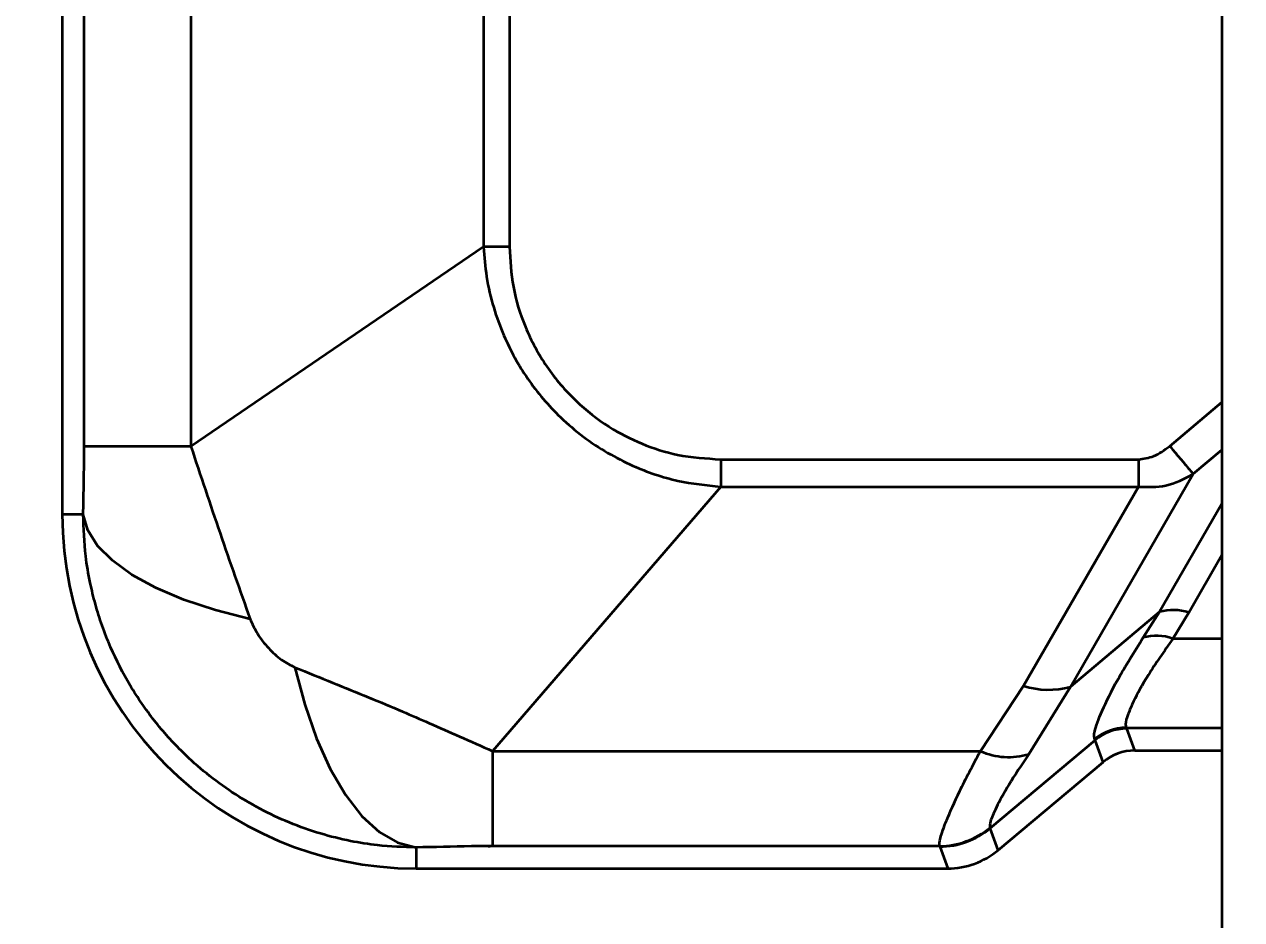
# Model space of a CAD drawing. Header units: millimetres. Extents: x 0 to 420, y 0 to 297.
# Drawn here: x 331.116 to 331.736, y 158.291 to 158.746 of the extents above; entities that cross this region are included whole.
import ezdxf

# ---------------------------------------------------------------- set-up
doc = ezdxf.new("R2010")
doc.units = ezdxf.units.MM
doc.layers.add('尺寸线层', color=150, linetype='Continuous')
doc.styles.add('SLDTEXTSTYLE2', font='TXT', dxfattribs={"width": 0.7})
doc.dimstyles.new('SLDDIMSTYLE0', dxfattribs={"dimtxt": 3.5, "dimasz": 3.302, "dimexe": 0, "dimexo": 0.0625, "dimgap": 0.875, "dimtad": 1, "dimdec": 1, "dimlfac": 100, "dimrnd": 1e-09, "dimzin": 12, "dimdsep": 46, "dimtxsty": 'SLDTEXTSTYLE2', "dimsah": 1, "dimcen": 0.09, "dimadec": 0, "dimazin": 3, "dimtfac": 1, "dimtdec": 3, "dimtofl": 0, "dimtmove": 0, "dimatfit": 3, "dimfxl": 0, "dimfrac": 2, "dimtolj": 1, "dimtzin": 12, "dimarcsym": 0})

# ---------------------------------------------------------------- blocks, each defined once
blk = doc.blocks.new('_D')
at = {"layer": '尺寸线层'}
for p, q in [((291.94307, 202.64124), (364.68758, 202.64124)), ((363.68758, 202.64124), (363.68758, 128.58016)), ((326.11667, 128.58016), (364.68758, 128.58016))]:
    blk.add_line(p, q, dxfattribs=at)
for points in [[(363.68758, 202.64124), (363.17958, 199.33924), (364.19558, 199.33924)], [(363.68758, 128.58016), (364.19558, 131.88216), (363.17958, 131.88216)]]:
    blk.add_solid(points, dxfattribs=at)
at = {"layer": '尺寸线层', "insert": (359.17585, 158.53763), "char_height": 3.5, "attachment_point": 1, "rotation": 90, "style": 'SLDTEXTSTYLE2'}
blk.add_mtext('7406.11', dxfattribs=at)
blk = doc.blocks.new('_D_1')
at = {"layer": '尺寸线层'}
for p, q in [((326.46704, 174.19224), (355.29676, 174.19224)), ((354.29676, 174.19224), (354.29676, 152.19224)), ((325.37887, 152.19224), (355.29676, 152.19224))]:
    blk.add_line(p, q, dxfattribs=at)
for points in [[(354.29676, 174.19224), (353.78876, 170.89024), (354.80476, 170.89024)], [(354.29676, 152.19224), (354.80476, 155.49424), (353.78876, 155.49424)]]:
    blk.add_solid(points, dxfattribs=at)
at = {"layer": '尺寸线层', "insert": (349.78502, 160.83451), "char_height": 3.5, "attachment_point": 1, "rotation": 90, "style": 'SLDTEXTSTYLE2'}
blk.add_mtext('2200', dxfattribs=at)

msp = doc.modelspace()

# ---------------------------------------------------------------- linework, layer by layer
at = {"color": 7, "linetype": 'Continuous', "lineweight": 35}
for p, q in [((331.72559, 158.93169), (331.72559, 151.63169)), ((331.34993, 158.83929), (331.34993, 158.63283)), ((331.34993, 158.83929), (331.34993, 158.63283)), ((331.36311, 158.83929), (331.36311, 158.63283)), ((331.36311, 158.83929), (331.36311, 158.63283)), ((331.20103, 158.78367), (331.20103, 158.53131)), ((331.20103, 158.78367), (331.20103, 158.53131)), ((331.13559, 158.77078), (331.13559, 158.49669)), ((331.13559, 158.77078), (331.13559, 158.49669)), ((331.14673, 158.53131), (331.14673, 158.76673)), ((331.14673, 158.53131), (331.14673, 158.76673)), ((331.34993, 158.63283), (331.20103, 158.53131)), ((331.34993, 158.63283), (331.20103, 158.53131)), ((331.36311, 158.63283), (331.34993, 158.63283)), ((331.36311, 158.63283), (331.34993, 158.63283)), ((331.69903, 158.53156), (331.72559, 158.55384)), ((331.69903, 158.53156), (331.72559, 158.55384)), ((331.20103, 158.53131), (331.14673, 158.53131)), ((331.20103, 158.53131), (331.14673, 158.53131)), ((331.71094, 158.51737), (331.72559, 158.52966)), ((331.71094, 158.51737), (331.72559, 158.52966)), ((331.47056, 158.5248), (331.68307, 158.5248)), ((331.47056, 158.5248), (331.47056, 158.51087)), ((331.47056, 158.5248), (331.68307, 158.5248)), ((331.47056, 158.5248), (331.47056, 158.51087)), ((331.68307, 158.5248), (331.68307, 158.51087)), ((331.68307, 158.5248), (331.68307, 158.51087)), ((331.64846, 158.40915), (331.71094, 158.51737)), ((331.64846, 158.40915), (331.71094, 158.51737)), ((331.47056, 158.51087), (331.35445, 158.37638)), ((331.47056, 158.51087), (331.35445, 158.37638)), ((331.47056, 158.51087), (331.68307, 158.51087)), ((331.47056, 158.51087), (331.68307, 158.51087)), ((331.68307, 158.51087), (331.62464, 158.40967)), ((331.68307, 158.51087), (331.62464, 158.40967)), ((331.72559, 158.50226), (331.6938, 158.44719)), ((331.72559, 158.50226), (331.6938, 158.44719)), ((331.14625, 158.49669), (331.13559, 158.49669)), ((331.14625, 158.49669), (331.13559, 158.49669)), ((331.70868, 158.44687), (331.72559, 158.47615)), ((331.70868, 158.44687), (331.72559, 158.47615)), ((331.6938, 158.44719), (331.64846, 158.40915)), ((331.6938, 158.44719), (331.64846, 158.40915)), ((331.68555, 158.43412), (331.6938, 158.44719)), ((331.68555, 158.43412), (331.6938, 158.44719)), ((331.70062, 158.43357), (331.70868, 158.44687)), ((331.70062, 158.43357), (331.70868, 158.44687)), ((331.72559, 158.43357), (331.70062, 158.43357)), ((331.72559, 158.43357), (331.70062, 158.43357)), ((331.60268, 158.37638), (331.62464, 158.40967)), ((331.60268, 158.37638), (331.62464, 158.40967)), ((331.64846, 158.40915), (331.62732, 158.3749)), ((331.64846, 158.40915), (331.62732, 158.3749)), ((331.67682, 158.38828), (331.67712, 158.38784)), ((331.67682, 158.38828), (331.67712, 158.38784)), ((331.67682, 158.38828), (331.72559, 158.38828)), ((331.67682, 158.38828), (331.72559, 158.38828)), ((331.68118, 158.37669), (331.67712, 158.38784)), ((331.68118, 158.37669), (331.67712, 158.38784)), ((331.60767, 158.33718), (331.66107, 158.38199)), ((331.60767, 158.33718), (331.66107, 158.38199)), ((331.66107, 158.38199), (331.6608, 158.38242)), ((331.66107, 158.38199), (331.6608, 158.38242)), ((331.66513, 158.37085), (331.66107, 158.38199)), ((331.66513, 158.37085), (331.66107, 158.38199)), ((331.35445, 158.37638), (331.60268, 158.37638)), ((331.35445, 158.37638), (331.35445, 158.32808)), ((331.35445, 158.37638), (331.60268, 158.37638)), ((331.35445, 158.37638), (331.35445, 158.32808)), ((331.68118, 158.37669), (331.72559, 158.37669)), ((331.68118, 158.37669), (331.72559, 158.37669)), ((331.61172, 158.32603), (331.66513, 158.37085)), ((331.61172, 158.32603), (331.66513, 158.37085)), ((331.61172, 158.32603), (331.60767, 158.33718)), ((331.61172, 158.32603), (331.60767, 158.33718)), ((331.31559, 158.32738), (331.31559, 158.31669)), ((331.31559, 158.32738), (331.31559, 158.31669)), ((331.58186, 158.32808), (331.35445, 158.32808)), ((331.58186, 158.32808), (331.35445, 158.32808)), ((331.58199, 158.32784), (331.58186, 158.32808)), ((331.58199, 158.32784), (331.58186, 158.32808)), ((331.58199, 158.32784), (331.58605, 158.31669)), ((331.58199, 158.32784), (331.58605, 158.31669)), ((331.31559, 158.31669), (331.58605, 158.31669)), ((331.31559, 158.31669), (331.58605, 158.31669))]:
    msp.add_line(p, q, dxfattribs=at)
at = {"color": 7, "linetype": 'Continuous', "lineweight": 35, "flags": 128}
for points in [[(331.23111, 158.44357), (331.2135, 158.44808), (331.19744, 158.45341), (331.18319, 158.45946), (331.17099, 158.46613), (331.16106, 158.47331), (331.15354, 158.48088), (331.14858, 158.48872), (331.14625, 158.49669)], [(331.23111, 158.44357), (331.2135, 158.44808), (331.19744, 158.45341), (331.18319, 158.45946), (331.17099, 158.46613), (331.16106, 158.47331), (331.15354, 158.48088), (331.14858, 158.48872), (331.14625, 158.49669)], [(331.25393, 158.41899), (331.25891, 158.40008), (331.26492, 158.38276), (331.27186, 158.36735), (331.27961, 158.35414), (331.28801, 158.34336), (331.29692, 158.33522), (331.30616, 158.32986), (331.31559, 158.32738)], [(331.25393, 158.41899), (331.25891, 158.40008), (331.26492, 158.38276), (331.27186, 158.36735), (331.27961, 158.35414), (331.28801, 158.34336), (331.29692, 158.33522), (331.30616, 158.32986), (331.31559, 158.32738)]]:
    msp.add_lwpolyline(points, dxfattribs=at)
at = {"color": 7, "linetype": 'Continuous', "lineweight": 35}
for centre, radius, start, end in [((331.31559, 158.49669), 0.18, 180, 270), ((331.31559, 158.49669), 0.18, 180, 270), ((331.70072, 158.4231), 0.02507, 71.48363, 106.03426), ((331.70072, 158.4231), 0.02507, 71.48363, 106.03426), ((331.69225, 158.41103), 0.02404, 69.6339, 106.20069), ((331.69225, 158.41103), 0.02404, 69.6339, 106.20069), ((331.63738, 158.44771), 0.04011, 251.48363, 286.03426), ((331.63738, 158.44771), 0.04011, 251.48363, 286.03426), ((331.6769, 158.36325), 0.02503, 90.16613, 130.03213), ((331.6769, 158.36325), 0.02503, 90.16613, 130.03213), ((331.67715, 158.3628), 0.02504, 90.05864, 129.94136), ((331.67715, 158.3628), 0.02504, 90.05864, 129.94136), ((331.61699, 158.40873), 0.03537, 246.13725, 286.96231), ((331.61699, 158.40873), 0.03537, 246.13725, 286.96231), ((331.58177, 158.36814), 0.04006, 270.12692, 309.99242), ((331.58177, 158.36814), 0.04006, 270.12692, 309.99242), ((331.58195, 158.36789), 0.04006, 270.05864, 309.94136), ((331.58195, 158.36789), 0.04006, 270.05864, 309.94136)]:
    msp.add_arc(centre, radius, start, end, dxfattribs=at)
for centre, major_axis in [((331.6812, 158.35165), (0.00856, -0.02353)), ((331.6812, 158.35165), (0.00856, -0.02353)), ((331.58601, 158.35674), (-0.0137, 0.03765)), ((331.58601, 158.35674), (-0.0137, 0.03765))]:
    msp.add_ellipse(centre, major_axis=major_axis, ratio=0.998448, start_param=2.793026, end_param=3.49016, dxfattribs=at)
for points, knots in [([(331.34993, 158.63283), (331.35032, 158.62778), (331.35113, 158.61736), (331.3547, 158.60222), (331.36112, 158.58453), (331.37183, 158.56516), (331.38621, 158.54826), (331.40042, 158.53618), (331.4128, 158.52794), (331.42868, 158.51986), (331.44795, 158.51322), (331.46327, 158.51163), (331.47056, 158.51087)], [0, 0, 0, 0, 0.080728, 0.166845, 0.247263, 0.380655, 0.517772, 0.598864, 0.677745, 0.754478, 0.883127, 1, 1, 1, 1]), ([(331.34993, 158.63283), (331.35032, 158.62778), (331.35113, 158.61736), (331.3547, 158.60222), (331.36112, 158.58453), (331.37183, 158.56516), (331.38621, 158.54826), (331.40042, 158.53618), (331.4128, 158.52794), (331.42868, 158.51986), (331.44795, 158.51322), (331.46327, 158.51163), (331.47056, 158.51087)], [0, 0, 0, 0, 0.080728, 0.166845, 0.247263, 0.380655, 0.517772, 0.598864, 0.677745, 0.754478, 0.883127, 1, 1, 1, 1]), ([(331.36311, 158.63283), (331.36349, 158.62604), (331.36427, 158.61216), (331.37076, 158.59142), (331.3796, 158.57493), (331.38894, 158.56274), (331.39909, 158.55203), (331.41274, 158.54135), (331.43032, 158.53231), (331.44949, 158.5261), (331.46319, 158.52526), (331.47056, 158.5248)], [0, 0, 0, 0, 0.120461, 0.246403, 0.382818, 0.450919, 0.519058, 0.644752, 0.756806, 0.869265, 1, 1, 1, 1]), ([(331.36311, 158.63283), (331.36349, 158.62604), (331.36427, 158.61216), (331.37076, 158.59142), (331.3796, 158.57493), (331.38894, 158.56274), (331.39909, 158.55203), (331.41274, 158.54135), (331.43032, 158.53231), (331.44949, 158.5261), (331.46319, 158.52526), (331.47056, 158.5248)], [0, 0, 0, 0, 0.120461, 0.246403, 0.382818, 0.450919, 0.519058, 0.644752, 0.756806, 0.869265, 1, 1, 1, 1]), ([(331.14625, 158.49669), (331.14634, 158.50145), (331.14651, 158.50992), (331.14668, 158.52154), (331.14671, 158.52841), (331.14673, 158.53131)], [0, 0, 0, 0, 0.426106, 0.75777, 1, 1, 1, 1]), ([(331.14625, 158.49669), (331.14634, 158.50145), (331.14651, 158.50992), (331.14668, 158.52154), (331.14671, 158.52841), (331.14673, 158.53131)], [0, 0, 0, 0, 0.426106, 0.75777, 1, 1, 1, 1]), ([(331.20103, 158.53131), (331.20592, 158.5166), (331.21563, 158.48733), (331.22597, 158.45811), (331.23111, 158.44357)], [0, 0, 0, 0, 0.502691, 1, 1, 1, 1]), ([(331.20103, 158.53131), (331.20592, 158.5166), (331.21563, 158.48733), (331.22597, 158.45811), (331.23111, 158.44357)], [0, 0, 0, 0, 0.502691, 1, 1, 1, 1]), ([(331.68307, 158.5248), (331.68572, 158.52516), (331.69162, 158.52596), (331.6964, 158.52957), (331.69903, 158.53156)], [0, 0, 0, 0, 0.448587, 1, 1, 1, 1]), ([(331.68307, 158.5248), (331.68572, 158.52516), (331.69162, 158.52596), (331.6964, 158.52957), (331.69903, 158.53156)], [0, 0, 0, 0, 0.448587, 1, 1, 1, 1]), ([(331.69903, 158.53156), (331.70027, 158.53008), (331.70281, 158.52705), (331.7063, 158.52289), (331.70922, 158.51941), (331.71037, 158.51804), (331.71094, 158.51737)], [0, 0, 0, 0, 0.244438, 0.500001, 0.755563, 1, 1, 1, 1]), ([(331.69903, 158.53156), (331.70027, 158.53008), (331.70281, 158.52705), (331.7063, 158.52289), (331.70922, 158.51941), (331.71037, 158.51804), (331.71094, 158.51737)], [0, 0, 0, 0, 0.244438, 0.500001, 0.755563, 1, 1, 1, 1]), ([(331.68307, 158.51087), (331.6878, 158.5107), (331.69781, 158.51035), (331.70641, 158.51495), (331.71094, 158.51737)], [0, 0, 0, 0, 0.4733, 1, 1, 1, 1]), ([(331.68307, 158.51087), (331.6878, 158.5107), (331.69781, 158.51035), (331.70641, 158.51495), (331.71094, 158.51737)], [0, 0, 0, 0, 0.4733, 1, 1, 1, 1]), ([(331.31559, 158.32738), (331.30903, 158.32758), (331.29784, 158.32794), (331.28158, 158.33058), (331.26653, 158.3343), (331.24596, 158.34159), (331.22168, 158.35443), (331.19905, 158.37272), (331.18214, 158.39156), (331.16974, 158.40957), (331.16127, 158.42609), (331.15578, 158.44011), (331.15233, 158.45103), (331.14948, 158.46283), (331.14688, 158.47799), (331.14648, 158.48965), (331.14625, 158.49669)], [0, 0, 0, 0, 0.073966, 0.126209, 0.185583, 0.248629, 0.372147, 0.493376, 0.574928, 0.656955, 0.739459, 0.783742, 0.826761, 0.868517, 0.920624, 1, 1, 1, 1]), ([(331.31559, 158.32738), (331.30903, 158.32758), (331.29784, 158.32794), (331.28158, 158.33058), (331.26653, 158.3343), (331.24596, 158.34159), (331.22168, 158.35443), (331.19905, 158.37272), (331.18214, 158.39156), (331.16974, 158.40957), (331.16127, 158.42609), (331.15578, 158.44011), (331.15233, 158.45103), (331.14948, 158.46283), (331.14688, 158.47799), (331.14648, 158.48965), (331.14625, 158.49669)], [0, 0, 0, 0, 0.073966, 0.126209, 0.185583, 0.248629, 0.372147, 0.493376, 0.574928, 0.656955, 0.739459, 0.783742, 0.826761, 0.868517, 0.920624, 1, 1, 1, 1]), ([(331.23111, 158.44357), (331.23225, 158.44105), (331.23465, 158.43574), (331.24028, 158.42879), (331.24668, 158.42275), (331.25163, 158.42019), (331.25393, 158.41899)], [0, 0, 0, 0, 0.242294, 0.509366, 0.771567, 1, 1, 1, 1]), ([(331.23111, 158.44357), (331.23225, 158.44105), (331.23465, 158.43574), (331.24028, 158.42879), (331.24668, 158.42275), (331.25163, 158.42019), (331.25393, 158.41899)], [0, 0, 0, 0, 0.2422942, 0.5093656, 0.7715671, 1, 1, 1, 1]), ([(331.6608, 158.38242), (331.6606, 158.38342), (331.66018, 158.38554), (331.66412, 158.3962), (331.67198, 158.41247), (331.68095, 158.42678), (331.68555, 158.43412)], [0, 0, 0, 0, 0.223119, 0.475931, 0.731471, 1, 1, 1, 1]), ([(331.6608, 158.38242), (331.6606, 158.38342), (331.66018, 158.38554), (331.66412, 158.3962), (331.67198, 158.41247), (331.68095, 158.42678), (331.68555, 158.43412)], [0, 0, 0, 0, 0.223119, 0.475931, 0.731471, 1, 1, 1, 1]), ([(331.70062, 158.43357), (331.69614, 158.42719), (331.68758, 158.415), (331.68012, 158.40104), (331.67613, 158.39134), (331.67659, 158.38931), (331.67682, 158.38828)], [0, 0, 0, 0, 0.267515, 0.511254, 0.753073, 1, 1, 1, 1]), ([(331.70062, 158.43357), (331.69614, 158.42719), (331.68758, 158.415), (331.68012, 158.40104), (331.67613, 158.39134), (331.67659, 158.38931), (331.67682, 158.38828)], [0, 0, 0, 0, 0.267515, 0.511254, 0.753073, 1, 1, 1, 1]), ([(331.25393, 158.41899), (331.26033, 158.4164), (331.27275, 158.41137), (331.29111, 158.4039), (331.30755, 158.39706), (331.32298, 158.3904), (331.33842, 158.38356), (331.34889, 158.37887), (331.35445, 158.37638)], [0, 0, 0, 0, 0.191169, 0.37068, 0.538766, 0.672129, 0.825955, 1, 1, 1, 1]), ([(331.25393, 158.41899), (331.26033, 158.4164), (331.27275, 158.41137), (331.29111, 158.4039), (331.30755, 158.39706), (331.32298, 158.3904), (331.33842, 158.38356), (331.34889, 158.37887), (331.35445, 158.37638)], [0, 0, 0, 0, 0.191169, 0.37068, 0.538766, 0.672129, 0.825955, 1, 1, 1, 1]), ([(331.58186, 158.32808), (331.58182, 158.3291), (331.58176, 158.33113), (331.58528, 158.34094), (331.59161, 158.35557), (331.59892, 158.36931), (331.60268, 158.37638)], [0, 0, 0, 0, 0.2394527, 0.4731299, 0.7287922, 1, 1, 1, 1]), ([(331.58186, 158.32808), (331.58182, 158.3291), (331.58176, 158.33113), (331.58528, 158.34094), (331.59161, 158.35557), (331.59892, 158.36931), (331.60268, 158.37638)], [0, 0, 0, 0, 0.2394527, 0.4731299, 0.7287922, 1, 1, 1, 1]), ([(331.62732, 158.3749), (331.62367, 158.36945), (331.61658, 158.35887), (331.61056, 158.34752), (331.60728, 158.33987), (331.60743, 158.33826), (331.60751, 158.33745)], [0, 0, 0, 0, 0.270175, 0.525289, 0.759332, 1, 1, 1, 1]), ([(331.62732, 158.3749), (331.62367, 158.36945), (331.61658, 158.35887), (331.61056, 158.34752), (331.60728, 158.33987), (331.60743, 158.33826), (331.60751, 158.33745)], [0, 0, 0, 0, 0.270175, 0.525289, 0.759332, 1, 1, 1, 1]), ([(331.35445, 158.32808), (331.35403, 158.32808), (331.3504, 158.32806), (331.33698, 158.32788), (331.32481, 158.32759), (331.31559, 158.32738)], [0, 0, 0, 0, 0.030601, 0.265216, 1, 1, 1, 1]), ([(331.35445, 158.32808), (331.35403, 158.32808), (331.3504, 158.32806), (331.33698, 158.32788), (331.32481, 158.32759), (331.31559, 158.32738)], [0, 0, 0, 0, 0.030601, 0.265216, 1, 1, 1, 1]), ([(331.35231, 158.32807), (331.35283, 158.3281), (331.35357, 158.32814), (331.35426, 158.32822), (331.3544, 158.32827), (331.35446, 158.32829)], [0, 0, 0, 0, 0.56153, 0.792581, 1, 1, 1, 1]), ([(331.35231, 158.32807), (331.35283, 158.3281), (331.35357, 158.32814), (331.35426, 158.32822), (331.3544, 158.32827), (331.35446, 158.32829)], [0, 0, 0, 0, 0.56153, 0.792581, 1, 1, 1, 1])]:
    msp.add_open_spline(points, degree=3, knots=knots, dxfattribs=at)

# ---------------------------------------------------------------- dimensions: what is measured, and where the dimension line sits
at = {"layer": '尺寸线层'}
for base, p1, p2, picture, middle in [((363.68758, 128.58016), (291.94307, 202.64124), (326.11667, 128.58016), '_D', (363.68758, 163.90673)), ((354.29676, 152.19224), (326.46704, 174.19224), (325.37887, 152.19224), '_D_1', (354.29676, 163.90673))]:
    dim = msp.add_linear_dim(base=base, p1=p1, p2=p2, angle=90, dimstyle='SLDDIMSTYLE0', dxfattribs=at)
    dim.commit()
    dim.dimension.update_dxf_attribs({"geometry": picture, "text_midpoint": middle, "dimtype": 160})

doc.saveas('drawing.dxf')
